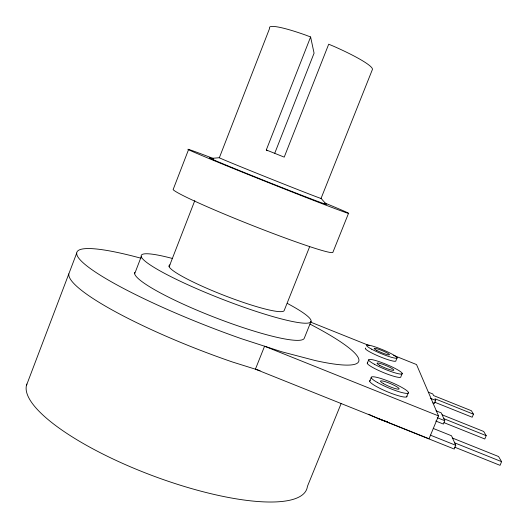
<?xml version="1.0" encoding="UTF-8"?>
<svg xmlns="http://www.w3.org/2000/svg" width="528" height="528" viewBox="0 0 528 528"><rect width="100%" height="100%" fill="white"/><g stroke="black" fill="none" stroke-linecap="round" stroke-linejoin="round"><path stroke-width="0.79" d="M26.4 385.572L76.725 253.064M134.66 273.775L141.26 256.641M188.536 149.642L173.111 189.631A86.051 4.673 21.6 0 0 255.684 226.776A86.051 4.673 21.6 0 0 332.911 252.259L348.533 213.319M169.138 266.759L194.812 200.581M211.253 158.407L219.358 157.707L269.603 28.393A55.605 7.016 22.3 0 1 305.633 35.086L310.609 36.967L314.074 53.17L274.771 153.186M267.604 150.751L266.29 149.959L310.609 36.967M326.489 204.501L321.064 198.389L372.418 69.458A55.605 7.016 22.3 0 0 333.716 46.299L328.706 44.2L284.216 157.133L266.29 149.959M309.725 246.517L284.143 310.629A61.796 7.722 21.3 0 1 219.463 293.568A61.796 7.722 21.3 0 1 169.943 264.891M311.032 321.394L304.339 338.059A90.948 12.989 21.2 0 1 215.035 317.519A90.948 12.989 21.2 0 1 134.746 272.336M341.187 403.418L307.402 486.44A149.477 41.633 20.6 0 1 156.75 477.233A149.477 41.633 20.6 0 1 26.855 384.047M367.283 363.271L368.636 359.944M369.699 381.216L371.204 377.54M397.129 357.727L395.888 360.756A16.546 2.138 22.5 0 1 379.183 356.393A16.546 2.138 22.5 0 1 365.732 348.084M402.23 373.402L400.864 376.721A18.183 2.574 22.6 0 1 382.589 372.214A18.183 2.574 22.6 0 1 367.752 362.736M406.6 396.891L408.434 392.456M434.465 402.112L472.197 417.226L473.464 414.196L434.966 398.779L435.706 400.429L434.438 403.484L432.927 402.884M438.517 415.912L429.026 438.761L255.413 369.184L264.568 346.223L438.517 415.912L416.526 364.551L393.637 355.377M436.049 410.824L441.289 412.922L444.767 420.704L443.375 424.063L435.785 421.027M433.277 428.459L451.499 435.765L455.77 445.315L454.219 449.038L378.266 418.605M442.141 414.817L483.701 431.468L486.189 435.659L484.79 438.986L444.002 422.644M452.536 438.082L498.551 456.522L501.6 461.663L500.042 465.34L454.648 447.15M260.073 370.649L232.472 362.003A150.843 24.889 21.1 0 1 68.812 273.907M310.457 322.047L369.217 345.589M428.314 392.172L432.821 393.974L433.528 395.551L471.405 410.725L473.464 414.196M430.452 398.323L435.706 400.429M443.876 418.711L486.189 435.659M437.237 417.688L444.767 420.704M454.674 442.86L501.6 461.663M430.333 435.125L455.77 445.315M287.338 303.422A91.073 11.405 21.3 0 1 283.378 319.42A91.073 11.405 21.3 0 1 161.839 271.894A91.073 11.405 21.3 0 1 172.306 258.443M324.845 203.617A62.35 0.818 21.7 0 1 266.416 181.408A62.35 0.818 21.7 0 1 213.523 159.159M309.976 324.106A151.1 21.727 21.2 0 1 315.256 360.558L281.629 351.747L241.666 338.798A151.1 21.727 21.2 0 1 86.401 265.558A151.1 21.727 21.2 0 1 140.989 258.225M387.618 421.793A20.13 3.696 23 0 1 368.729 414.223M406.916 396.125A20.17 3.161 22.8 0 1 386.747 391.512A20.17 3.161 22.8 0 1 370.207 380.536M321.064 198.389A55.004 0.528 21.8 0 1 265.96 176.946A55.004 0.528 21.8 0 1 219.358 157.707M324.931 203.042A86.335 1.135 21.7 0 1 324.463 204.6A86.335 1.135 21.7 0 1 210.382 159.08A86.335 1.135 21.7 0 1 213.622 158.624M371.62 349.166A16.553 2.086 22.5 0 0 396.825 358.195A16.553 2.086 22.5 0 0 377.078 347.563A16.553 2.086 22.5 0 0 371.62 349.166M379.804 365.402A9.095 1.254 22.6 0 0 393.657 370.319A9.095 1.254 22.6 0 0 382.846 364.34A9.095 1.254 22.6 0 0 379.804 365.402M376.675 350.348A8.276 1.043 22.5 0 0 389.314 354.889A8.276 1.043 22.5 0 0 379.507 349.589A8.276 1.043 22.5 0 0 376.675 350.348M374.293 364.214A18.183 2.515 22.6 0 0 401.92 373.982A18.183 2.515 22.6 0 0 380.134 361.984A18.183 2.515 22.6 0 0 374.293 364.214M377.56 382.562A20.176 3.082 22.8 0 0 408.118 393.202A20.176 3.082 22.8 0 0 383.823 379.454A20.176 3.082 22.8 0 0 377.56 382.562M383.618 383.724A10.085 1.538 22.8 0 0 398.944 389.09A10.085 1.538 22.8 0 0 386.899 382.239A10.085 1.538 22.8 0 0 383.618 383.724"/></g></svg>
